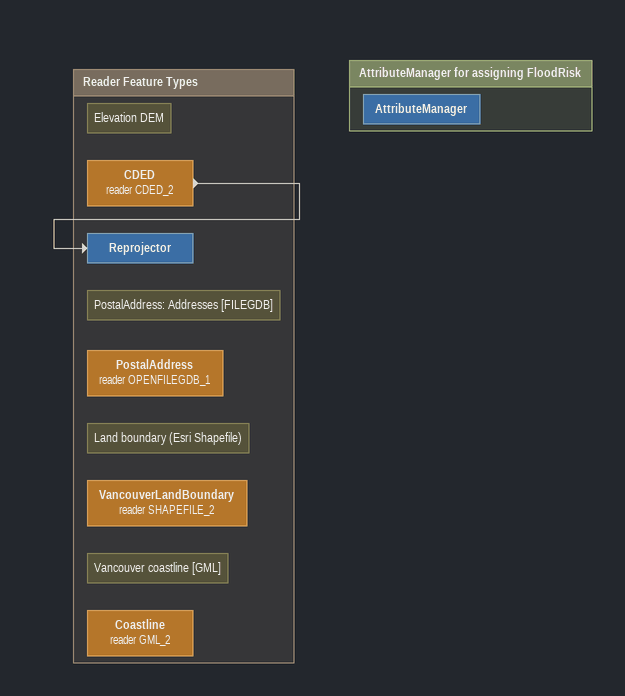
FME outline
Bookmark: Reader Feature Types
Note: Elevation DEM
CDED (reader CDED_2)
    -> Reprojector
Reprojector
Note: PostalAddress: Addresses [FILEGDB]
PostalAddress (reader OPENFILEGDB_1)
Note: Land boundary (Esri Shapefile)
VancouverLandBoundary (reader SHAPEFILE_2)
Note: Vancouver coastline [GML]
Coastline (reader GML_2)

Bookmark: AttributeManager for assigning FloodRisk
AttributeManager
